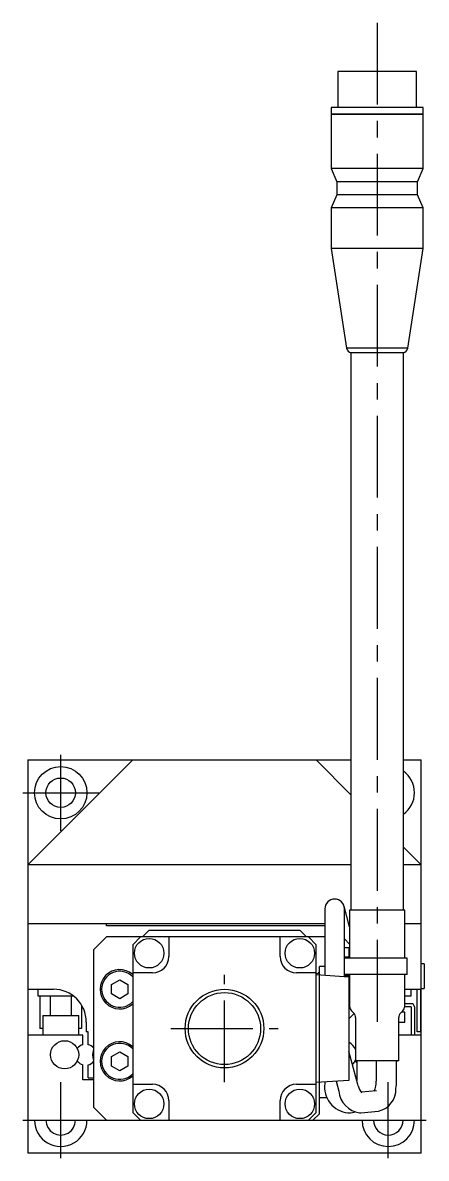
# Model space of a CAD drawing. Extents: x -104 to 406, y 13 to 555.
# Drawn here: x 81.5 to 143.1, y 381.6 to 554.9 of the extents above; entities that cross this region are included whole.
import ezdxf

# ---------------------------------------------------------------- set-up
doc = ezdxf.new("R2010")
doc.units = 0
doc.header["$LTSCALE"] = 10
doc.linetypes.add('CENTER', pattern=[2, 1.25, -0.25, 0.25, -0.25])
doc.layers.add('1', color=7, linetype='CONTINUOUS')

msp = doc.modelspace()

# ---------------------------------------------------------------- linework, layer by layer
at = {"layer": '1', "color": 4, "linetype": 'CENTER'}
for p, q in [((135.562622, 554.908367), (135.562622, 399.908367)), ((87.262622, 431.565473), (87.262622, 443.165473)), ((81.462622, 437.365473), (93.062622, 437.365473)), ((112.262622, 393.165473), (112.262622, 409.565473)), ((104.062622, 401.365473), (120.462622, 401.365473)), ((87.262622, 381.565473), (87.262622, 393.165473)), ((137.262622, 381.565473), (137.262622, 393.165473)), ((81.462622, 387.365473), (93.062622, 387.365473)), ((131.462622, 387.365473), (143.062622, 387.365473))]:
    msp.add_line(p, q, dxfattribs=at)
at = {"layer": '1', "color": 7, "linetype": 'CONTINUOUS'}
for p, q in [((129.562624, 547.451261), (129.562624, 541.95126)), ((141.56262, 547.451261), (129.562624, 547.451261)), ((141.56262, 541.95126), (141.56262, 547.451261)), ((128.562623, 541.95126), (128.562623, 540.951258)), ((142.562621, 541.95126), (128.562623, 541.95126)), ((128.612623, 540.951258), (128.562623, 540.901258)), ((142.562621, 540.951258), (128.562623, 540.951258)), ((128.562623, 540.901258), (128.562623, 532.644258)), ((142.562621, 540.901258), (128.562623, 540.901258)), ((142.562621, 540.901258), (142.512621, 540.951258)), ((142.562621, 540.951258), (142.562621, 541.95126)), ((142.562621, 532.644258), (142.562621, 540.901258)), ((128.562623, 532.644258), (129.412622, 530.644258)), ((142.562621, 532.644258), (128.562623, 532.644258)), ((141.712622, 530.644258), (142.562621, 532.644258)), ((129.412622, 530.644258), (129.412622, 528.644258)), ((141.712622, 530.644258), (129.412622, 530.644258)), ((141.712622, 528.644258), (141.712622, 530.644258)), ((129.412622, 528.644258), (128.562623, 526.644258)), ((141.712622, 528.644258), (129.412622, 528.644258)), ((142.562621, 526.644258), (141.712622, 528.644258)), ((128.562623, 526.644258), (128.562623, 520.451259)), ((142.562621, 526.644258), (128.562623, 526.644258)), ((142.562621, 520.451259), (142.562621, 526.644258)), ((128.562623, 520.451259), (130.878297, 505.217277)), ((142.562621, 520.451259), (128.562623, 520.451259)), ((140.246948, 505.217277), (142.562621, 520.451259)), ((140.246948, 505.217277), (130.878297, 505.217277)), ((131.562622, 504.493603), (131.562622, 419.451259)), ((139.562622, 504.493603), (131.562622, 504.493603)), ((139.562622, 419.451259), (139.562622, 504.493603)), ((82.262622, 426.365473), (98.262622, 442.365473)), ((82.262622, 442.365473), (82.262622, 382.365473)), ((82.262622, 442.365473), (131.562622, 442.365473)), ((126.262622, 442.365473), (131.562622, 437.065473)), ((139.562622, 442.365473), (142.262622, 442.365473)), ((142.262622, 382.365473), (142.262622, 442.365473)), ((139.562622, 429.065473), (142.262622, 426.365473)), ((131.562622, 426.365473), (82.262622, 426.365473)), ((142.262622, 426.365473), (139.562622, 426.365473)), ((127.580299, 419.643991), (127.580299, 409.523332)), ((131.362622, 416.921798), (130.529188, 420.032219)), ((130.580299, 409.313552), (130.580299, 419.643991)), ((131.362622, 419.451259), (131.362622, 412.115473)), ((139.762622, 419.451259), (131.362622, 419.451259)), ((139.762622, 412.115473), (139.762622, 419.451259)), ((127.580299, 417.365473), (82.262622, 417.365473)), ((94.262622, 417.065473), (94.262622, 417.365473)), ((127.580299, 417.065473), (94.262622, 417.065473)), ((100.762622, 416.365473), (99.762622, 415.365473)), ((100.762622, 416.365473), (123.762622, 416.365473)), ((124.762622, 415.365473), (123.762622, 416.365473)), ((131.362622, 417.365473), (131.24374, 417.365473)), ((142.262622, 417.365473), (139.762622, 417.365473)), ((94.262622, 415.365473), (92.262622, 413.365473)), ((127.580299, 415.365473), (94.262622, 415.365473)), ((99.462622, 415.365473), (98.262622, 414.165473)), ((103.762622, 415.365473), (103.762622, 412.365473)), ((120.762622, 412.365473), (120.762622, 415.365473)), ((126.262622, 414.165473), (125.062622, 415.365473)), ((131.362622, 414.265473), (130.580299, 415.047797)), ((92.262622, 413.365473), (92.262622, 389.365473)), ((98.262622, 414.165473), (98.262622, 388.565473)), ((126.262622, 388.565473), (126.262622, 414.165473)), ((130.580299, 413.765473), (131.262622, 413.765473)), ((131.262622, 413.765473), (131.262622, 412.115473)), ((127.580299, 410.865473), (126.762622, 410.865473)), ((126.762622, 388.365473), (126.762622, 410.865473)), ((131.262622, 412.265473), (130.580299, 412.265473)), ((140.162622, 412.115473), (130.580299, 412.115473)), ((131.192622, 412.265473), (131.192622, 412.115473)), ((140.162622, 409.615473), (140.162622, 412.115473)), ((142.762622, 411.265473), (142.262622, 411.265473)), ((142.762622, 411.265473), (142.762622, 407.465473)), ((101.262622, 409.865473), (98.262622, 409.865473)), ((126.262622, 409.865473), (123.262622, 409.865473)), ((126.262622, 409.615473), (131.262622, 409.265833)), ((140.162622, 409.615473), (130.580299, 409.615473)), ((130.580299, 409.465473), (131.262622, 409.465473)), ((131.192622, 409.615473), (131.192622, 409.465473)), ((131.262622, 409.615473), (131.262622, 393.465107)), ((131.362622, 409.615473), (131.362622, 404.765473)), ((139.762622, 404.765473), (139.762622, 409.615473)), ((82.262622, 407.365473), (86.162622, 407.365473)), ((83.762622, 407.365473), (83.762622, 406.365473)), ((95.012622, 408.087161), (96.262622, 408.808849)), ((95.012622, 406.643785), (95.012622, 408.087161)), ((96.262622, 408.808849), (97.512622, 408.087161)), ((97.512622, 408.087161), (97.512622, 406.643785)), ((139.762622, 407.365473), (142.262622, 407.365473)), ((140.762622, 406.365473), (140.762622, 407.365473)), ((141.662622, 400.865473), (141.662622, 407.365473)), ((142.162622, 407.365473), (142.162622, 400.865473)), ((142.262622, 407.465473), (142.762622, 407.465473)), ((83.762622, 406.365473), (89.162622, 406.365473)), ((84.087196, 406.365473), (84.087196, 401.365473)), ((85.674909, 406.365473), (85.674909, 403.365473)), ((88.850336, 406.365473), (88.850336, 403.365473)), ((96.262622, 405.922097), (95.012622, 406.643785)), ((97.512622, 406.643785), (96.262622, 405.922097)), ((139.762622, 406.365473), (140.762622, 406.365473)), ((90.438049, 404.955243), (90.438049, 401.365473)), ((131.655516, 404.058366), (131.969729, 403.744153)), ((139.155516, 403.744153), (139.469729, 404.058366)), ((140.762622, 404.665473), (139.75761, 404.665473)), ((140.762622, 405.165473), (139.762622, 405.165473)), ((140.762622, 404.665473), (140.762622, 400.365473)), ((141.262622, 404.665473), (141.262622, 400.365473)), ((84.512622, 403.365473), (90.012622, 403.365473)), ((84.512622, 403.365473), (84.512622, 400.365473)), ((90.012622, 400.365473), (90.012622, 403.365473)), ((91.162622, 402.365473), (91.162622, 400.865473)), ((131.262622, 402.865473), (132.050292, 403.653143)), ((132.262622, 403.037046), (132.262622, 396.451259)), ((138.862622, 396.451259), (138.862622, 403.037046)), ((138.862622, 402.365473), (139.762622, 402.365473)), ((139.762622, 403.865473), (139.276836, 403.865473)), ((139.762622, 402.365473), (139.762622, 403.865473)), ((84.512622, 401.365473), (84.087196, 401.365473)), ((90.438049, 401.365473), (90.012622, 401.365473)), ((91.462622, 400.865473), (91.162622, 400.865473)), ((91.462622, 398.901753), (91.462622, 400.865473)), ((142.162622, 400.865473), (141.662622, 400.865473)), ((90.662622, 400.365473), (82.262622, 400.365473)), ((90.662622, 398.901753), (90.662622, 400.365473)), ((142.262622, 400.365473), (138.862622, 400.365473)), ((95.012622, 397.087161), (96.262622, 397.808849)), ((95.012622, 395.643785), (95.012622, 397.087161)), ((96.262622, 397.808849), (97.512622, 397.087161)), ((97.512622, 397.087161), (97.512622, 395.643785)), ((132.688263, 392.610223), (131.262622, 397.930785)), ((90.662622, 393.565473), (90.662622, 395.829193)), ((91.462622, 393.865473), (91.462622, 395.829193)), ((96.262622, 394.922097), (95.012622, 395.643785)), ((97.512622, 395.643785), (96.262622, 394.922097)), ((138.862622, 396.451259), (132.262622, 396.451259)), ((132.462622, 396.451259), (132.462622, 393.452324)), ((135.412622, 396.451259), (135.412622, 393.316784)), ((138.512622, 393.316784), (138.512622, 396.451259)), ((92.262622, 393.565473), (90.662622, 393.565473)), ((91.462622, 393.865473), (92.262622, 393.865473)), ((132.35192, 393.865473), (132.462622, 393.865473)), ((132.462622, 393.565473), (132.432304, 393.565473)), ((98.262622, 392.865473), (101.262622, 392.865473)), ((123.262622, 392.865473), (126.262622, 392.865473)), ((131.262622, 393.465103), (126.262622, 393.115473)), ((127.580299, 393.207614), (127.580299, 392.981882)), ((129.286861, 393.326948), (129.693893, 391.807883)), ((135.458317, 391.862705), (133.111333, 391.6352)), ((103.762622, 390.365473), (103.762622, 387.365473)), ((120.762622, 387.365473), (120.762622, 390.365473)), ((126.762622, 390.865473), (127.971452, 390.865473)), ((133.218763, 391.510126), (133.14884, 391.585638)), ((92.262622, 389.365473), (94.262622, 387.365473)), ((98.262622, 388.565473), (99.462622, 387.365473)), ((125.062622, 387.365473), (126.262622, 388.565473)), ((125.762622, 387.365473), (126.762622, 388.365473)), ((131.102466, 388.483104), (131.257643, 388.492111)), ((131.257643, 388.492111), (131.412094, 388.509832)), ((131.412094, 388.509832), (131.47139, 388.51898)), ((131.47139, 388.51898), (132.122478, 388.626634)), ((132.87501, 388.506197), (133.004582, 388.511244)), ((133.004582, 388.511244), (133.06835, 388.516503)), ((133.06835, 388.516503), (135.757414, 388.777167)), ((82.262622, 387.365473), (142.262622, 387.365473)), ((142.262622, 382.365473), (82.262622, 382.365473))]:
    msp.add_line(p, q, dxfattribs=at)
for centre, radius in [((87.262622, 437.365473), 4), ((87.262622, 437.365473), 2.25), ((100.762622, 412.865473), 2.25), ((123.762622, 412.865473), 2.25), ((112.262622, 401.365473), 6), ((112.262622, 401.365473), 5.5), ((87.862622, 397.365473), 2.15), ((100.762622, 389.865473), 2.25), ((123.762622, 389.865473), 2.25)]:
    msp.add_circle(centre, radius, dxfattribs=at)
for centre, radius, start, end in [((131.850539, 505.45126), 1.000002, 193.531698, 253.266744), ((139.274705, 505.45126), 1.000002, 286.733256, 346.468302), ((137.262622, 437.365473), 4, 305.099631, 54.900369), ((129.080299, 419.643991), 1.5, 0, 180), ((101.262622, 412.365473), 2.5, 270, 0), ((123.262622, 412.365473), 2.5, 180, 270), ((96.262622, 407.365473), 3, 48.189685, 311.810315), ((96.262622, 407.365473), 2.75, 43.341758, 316.658242), ((128.262622, 407.365473), 3, 120, 131.810315), ((128.262622, 407.365473), 2.75, 123.055731, 126.052353), ((128.692622, 406.865473), 3.3, 51.98772, 55.108576), ((86.162622, 402.365473), 5, 0, 90), ((132.362622, 404.765473), 1, 180, 225), ((138.762622, 404.765473), 1, 315, 0), ((140.762622, 404.665473), 0.5, 359.999999, 89.999999), ((131.262622, 403.037046), 1, 0, 45), ((139.862622, 403.037046), 1, 135, 180), ((91.062622, 397.365473), 1.5875, 104.594028, 143.220956), ((91.062622, 397.365473), 1.5875, 40.895446, 75.405971), ((96.262622, 396.365473), 3, 48.189685, 311.810315), ((96.262622, 396.365473), 2.75, 43.341758, 316.658242), ((130.262622, 397.365473), 2.15, 21.528908, 62.282252), ((94.262622, 397.365473), 2.15, 158.471096, 201.528904), ((133.462622, 397.365473), 1.5875, 139.104557, 143.220957), ((91.062622, 397.365473), 1.5875, 216.779043, 255.405971), ((91.062622, 397.365473), 1.5875, 284.594029, 319.104554), ((130.262622, 397.365473), 2.15, 316.1527, 338.471092), ((133.462622, 397.365473), 1.5875, 216.779043, 230.955687), ((136.662622, 397.365473), 2.15, 329.368848, 334.835696), ((101.262622, 390.365473), 2.5, 0, 90), ((123.262622, 390.365473), 2.5, 90, 180), ((131.518157, 392.436725), 3.975414, 172.11807232, 263.99787546), ((133.393426, 392.189), 3.719112, 185.8817291, 261.98731041), ((135.551089, 393.281323), 2.940433, 193.19298571, 215.21727184), ((131.837663, 393.221848), 3.57622, 337.108519, 1.521178), ((135.024531, 392.113453), 3.415834, 282.38939775, 2.14397779), ((130.822213, 393.310175), 7.690412, 352.01026972, 0.04923593), ((87.262622, 387.365473), 4, 179.999996, 0.000003), ((87.262622, 387.365473), 2.25, 179.999993, 0.000006), ((137.262622, 387.365473), 4, 180.000003, 359.999996), ((137.262622, 387.365473), 2.25, 180.000006, 359.999993)]:
    msp.add_arc(centre, radius, start, end, dxfattribs=at)

doc.saveas('drawing.dxf')
